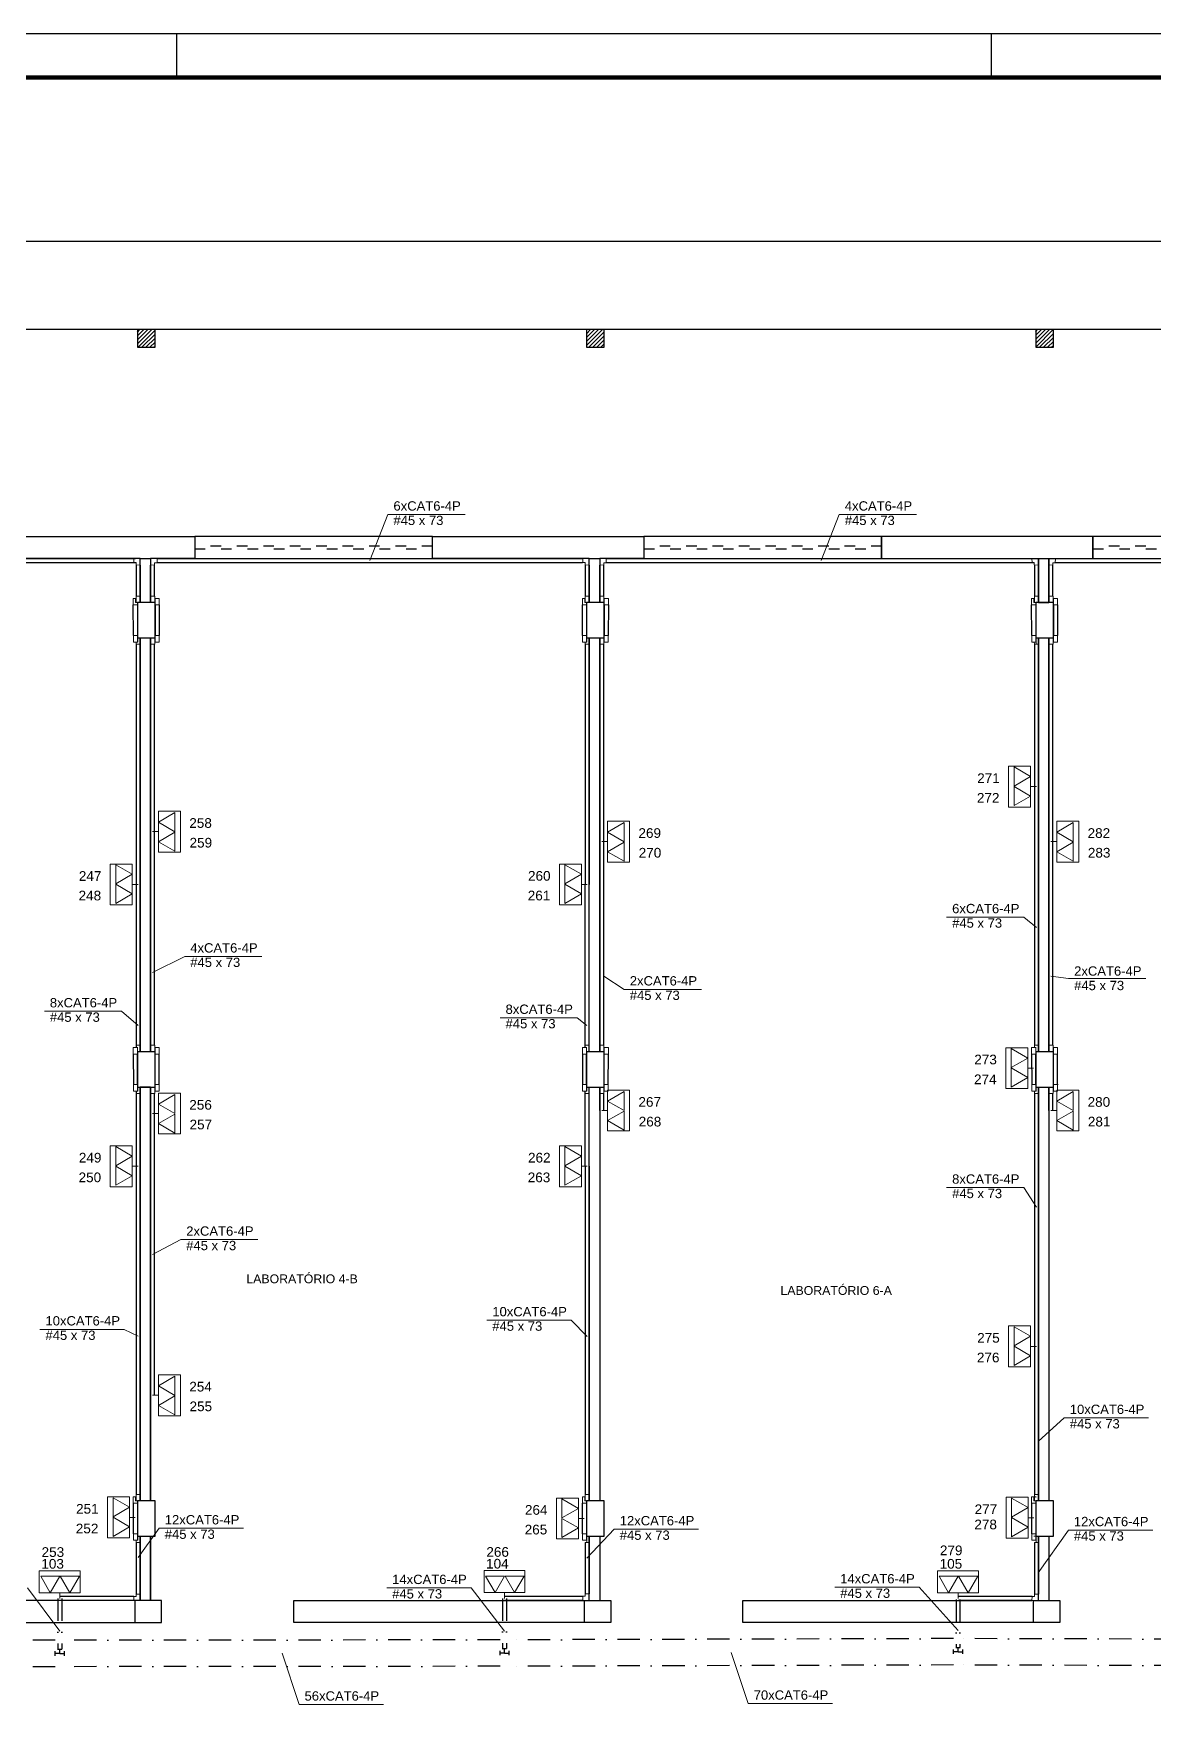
# Model space of a CAD drawing. Header units: millimetres. Extents: x 55 to 8505, y 218 to 3188.
# Drawn here: x 1867 to 3139, y 1291 to 3188 of the extents above; entities that cross this region are included whole.
import ezdxf

# ---------------------------------------------------------------- set-up
doc = ezdxf.new("R2010")
doc.units = ezdxf.units.MM
doc.linetypes.add('ACAD_ISO03W100', pattern=[30, 12, -18])
doc.linetypes.add('DASHDOT', pattern=[25.4, 12.7, -6.35, 0, -6.35])
doc.layers.add('ARQ', color=8, linetype='Continuous')
doc.layers.add('LEGENDA', color=7, linetype='Continuous')
for name, color, linetype, lineweight in [('CE-Condutos', 6, 'Continuous', 30), ('CE-Textos fios', 7, 'Continuous', 20), ('CE-Textos pontos', 5, 'Continuous', 20), ('EL-Condutos', 4, 'Continuous', 30), ('M-Condutos', 6, 'Continuous', 30), ('M-Textos fios', 7, 'Continuous', 20), ('P-SIMBOL', 5, 'Continuous', 20)]:
    doc.layers.add(name, color=color, linetype=linetype, lineweight=lineweight)
doc.styles.add('Arial', font='Arial.ttf')
pattern_1 = [(45, (-3890.0198, -9527.6657), (-2.245064, 2.245064), [])]

# ---------------------------------------------------------------- blocks, each defined once
blk = doc.blocks.new('A1 sem aba')
at = {"layer": 'LEGENDA'}
for p, q in [((-129.5, 58.4), (-129.5, 59.4)), ((-111, 58.4), (-111, 59.4))]:
    blk.add_line(p, q, dxfattribs=at)
blk.add_lwpolyline([(-169, 59.4), (0, 59.4), (0, 0), (-169, 0), (-169, 59.4)], close=True, dxfattribs=at)
at = {"layer": 'LEGENDA', "const_width": 0.1}
blk.add_lwpolyline([(-1, 58.4), (-1, 1), (-166.5, 1), (-166.5, 58.4)], close=True, dxfattribs=at)
blk = doc.blocks.new('A$C5A5A13F7')
at = {"layer": 'EL-Condutos', "linetype": 'Continuous'}
for p, q in [((1537.5, 1162.6), (1537.1, 1162.6)), ((1537.5, 1158.1), (1537.1, 1158.1)), ((2047.5, 1162.6), (2047.1, 1162.6)), ((2047.5, 1158.1), (2047.1, 1158.1)), ((2557.5, 1162.6), (2557.1, 1162.6)), ((2557.5, 1158.1), (2557.1, 1158.1)), ((1537.1, 1113.4), (1537.5, 1113.4)), ((2047.1, 1113.4), (2047.5, 1113.4)), ((2557.1, 1113.4), (2557.5, 1113.4)), ((1517.5, 652.6), (1517.9, 652.6)), ((1517.5, 648.1), (1517.9, 648.1)), ((1537.5, 652.6), (1537.1, 652.6)), ((1537.5, 648.1), (1537.1, 648.1)), ((2047.5, 652.6), (2047.1, 652.6)), ((2047.5, 648.1), (2047.1, 648.1)), ((2537.5, 652.6), (2537.9, 652.6)), ((2537.5, 648.1), (2537.9, 648.1)), ((2557.5, 652.6), (2557.1, 652.6)), ((2557.5, 648.1), (2557.1, 648.1)), ((1517.9, 607.9), (1517.5, 607.9)), ((1537.1, 607.9), (1537.5, 607.9)), ((2047.1, 607.9), (2047.5, 607.9)), ((2537.9, 607.9), (2537.5, 607.9)), ((2557.1, 607.9), (2557.5, 607.9)), ((1517.9, 603.4), (1517.5, 603.4)), ((1537.1, 603.4), (1537.5, 603.4)), ((2047.1, 603.4), (2047.5, 603.4)), ((2537.9, 603.4), (2537.5, 603.4)), ((2557.1, 603.4), (2557.5, 603.4)), ((2537.5, 142.6), (2537.9, 142.6)), ((2537.5, 138.1), (2537.9, 138.1)), ((2537.9, 97.9), (2537.5, 97.9)), ((2537.9, 93.4), (2537.5, 93.4))]:
    blk.add_line(p, q, dxfattribs=at)
at = {"layer": 'EL-Condutos', "color": 6, "linetype": 'Continuous'}
for p, q in [((1512.9, 1120.7), (1512.8, 1155.4)), ((2022.9, 1120.7), (2022.8, 1155.4)), ((2532.9, 1120.7), (2532.8, 1155.4))]:
    blk.add_line(p, q, dxfattribs=at)
for points in [[(1517.5, 1155.4), (1517.5, 1120.7)], [(1537.5, 1155.4), (1537.5, 1120.7)], [(1542.2, 1155.4), (1542.1, 1120.7)], [(2027.5, 1155.4), (2027.5, 1120.7)], [(2047.5, 1155.4), (2047.5, 1120.7)], [(2052.2, 1155.4), (2052.1, 1120.7)], [(2537.5, 1155.4), (2537.5, 1120.7)], [(2557.5, 1155.4), (2557.5, 1120.7)], [(2562.2, 1155.4), (2562.1, 1120.7)], [(1512.8, 645.4), (1512.9, 610.7)], [(1517.5, 610.7), (1517.5, 645.4)], [(1537.5, 610.7), (1537.5, 645.4)], [(1542.1, 610.7), (1542.2, 645.4)], [(2022.8, 645.4), (2022.9, 610.7)], [(2027.5, 610.7), (2027.5, 645.4)], [(2047.5, 610.7), (2047.5, 645.4)], [(2052.1, 610.7), (2052.2, 645.4)], [(2532.8, 645.4), (2532.9, 610.7)], [(2537.5, 610.7), (2537.5, 645.4)], [(2557.5, 610.7), (2557.5, 645.4)], [(2562.1, 610.7), (2562.2, 645.4)], [(1512.9, 100.7), (1512.9, 135.4)], [(1517.5, 135.4), (1517.5, 100.7)], [(2022.9, 100.7), (2022.9, 135.4)], [(2027.5, 135.4), (2027.5, 100.7)], [(2532.9, 100.7), (2532.9, 135.4)], [(2537.5, 135.4), (2537.5, 100.7)]]:
    blk.add_lwpolyline(points, dxfattribs=at)
at = {"layer": 'P-SIMBOL'}
for p, q in [((2535.9, 1110.7), (2535.8, 1113.3)), ((2562.8, 610.7), (2557.5, 610.7))]:
    blk.add_line(p, q, dxfattribs=at)
for points in [[(1517.5, 1155.4), (1512.8, 1155.4), (1512.8, 1162.7), (1515.9, 1162.7)], [(1515.9, 1158), (1515.9, 1162.7), (1515.9, 1165.4), (1520.5, 1165.4), (1520.5, 1158), (1515.5, 1158), (1515.5, 1162.7)], [(1517.5, 1158), (1517.5, 1155.4)], [(1537.1, 1158), (1537.1, 1162.7), (1537.1, 1165.4), (1532.5, 1165.4), (1532.5, 1158), (1537.5, 1158), (1537.5, 1162.7)], [(1537.5, 1155.4), (1542.2, 1155.4), (1542.2, 1162.7), (1537.1, 1162.7)], [(1537.5, 1155.4), (1537.5, 1158)], [(2027.5, 1155.4), (2022.8, 1155.4), (2022.8, 1162.7), (2025.9, 1162.7)], [(2025.9, 1158), (2025.9, 1162.7), (2025.9, 1165.4), (2030.5, 1165.4), (2030.5, 1158), (2025.5, 1158), (2025.5, 1162.7)], [(2027.5, 1158), (2027.5, 1155.4)], [(2047.1, 1158), (2047.1, 1162.7), (2047.1, 1165.4), (2042.5, 1165.4), (2042.5, 1158), (2047.5, 1158), (2047.5, 1162.7)], [(2047.5, 1155.4), (2052.2, 1155.4), (2052.2, 1162.7), (2047.1, 1162.7)], [(2047.5, 1155.4), (2047.5, 1158)], [(2537.5, 1155.4), (2532.8, 1155.4), (2532.8, 1162.7), (2535.9, 1162.7)], [(2535.9, 1158), (2535.9, 1162.7), (2535.9, 1165.4), (2540.5, 1165.4), (2540.5, 1158), (2535.5, 1158), (2535.5, 1162.7)], [(2537.5, 1158), (2537.5, 1155.4)], [(2557.1, 1158), (2557.1, 1162.7), (2557.1, 1165.4), (2552.5, 1165.4), (2552.5, 1158), (2557.5, 1158), (2557.5, 1162.7)], [(2557.5, 1155.4), (2562.2, 1155.4), (2562.2, 1162.7), (2557.1, 1162.7)], [(2557.5, 1155.4), (2557.5, 1158)], [(1517.5, 1113.3), (1517.5, 1118), (1517.5, 1120.7), (1512.9, 1120.7), (1512.9, 1113.3), (1517.9, 1113.3), (1517.9, 1118)], [(1537.5, 1113.3), (1537.5, 1118), (1537.5, 1120.7), (1542.1, 1120.7), (1542.1, 1113.3), (1537.1, 1113.3), (1537.1, 1118)], [(2027.5, 1113.3), (2027.5, 1118), (2027.5, 1120.7), (2022.9, 1120.7), (2022.9, 1113.3), (2027.9, 1113.3), (2027.9, 1118)], [(2047.5, 1113.3), (2047.5, 1118), (2047.5, 1120.7), (2052.1, 1120.7), (2052.1, 1113.3), (2047.1, 1113.3), (2047.1, 1118)], [(2537.5, 1113.3), (2537.5, 1118), (2537.5, 1120.7), (2532.9, 1120.7), (2532.9, 1113.3), (2537.9, 1113.3), (2537.9, 1118)], [(2557.5, 1113.3), (2557.5, 1118), (2557.5, 1120.7), (2562.1, 1120.7), (2562.1, 1113.3), (2557.1, 1113.3), (2557.1, 1118)], [(1515.9, 1110.7), (1520.5, 1110.7), (1520.5, 1118), (1517.5, 1118)], [(1515.9, 1113.3), (1515.9, 1110.7)], [(1537.1, 1110.7), (1532.5, 1110.7), (1532.5, 1118), (1537.5, 1118)], [(1537.1, 1113.3), (1537.1, 1110.7)], [(2025.9, 1110.7), (2030.5, 1110.7), (2030.5, 1118), (2027.5, 1118)], [(2025.9, 1113.3), (2025.9, 1110.7)], [(2047.1, 1110.7), (2042.5, 1110.7), (2042.5, 1118), (2047.5, 1118)], [(2047.1, 1113.3), (2047.1, 1110.7)], [(2535.9, 1110.7), (2540.5, 1110.7), (2540.5, 1118), (2537.5, 1118)], [(2537.9, 1113.3), (2537.9, 1110.7)], [(2557.1, 1110.7), (2552.5, 1110.7), (2552.5, 1118), (2557.5, 1118)], [(2557.1, 1113.3), (2557.1, 1110.7)], [(1517.5, 645.4), (1512.8, 645.4), (1512.8, 652.7), (1517.9, 652.7)], [(1515.9, 652.7), (1515.9, 652.7), (1515.9, 655.4), (1520.5, 655.4), (1520.5, 648)], [(1517.9, 648), (1517.5, 648), (1517.5, 652.7)], [(1517.5, 648), (1517.5, 645.4)], [(1537.1, 648), (1537.1, 652.7), (1537.1, 655.4), (1532.5, 655.4), (1532.5, 648), (1537.5, 648), (1537.5, 652.7)], [(1537.5, 645.4), (1542.2, 645.4), (1542.2, 652.7), (1537.1, 652.7)], [(2027.5, 645.4), (2022.8, 645.4), (2022.8, 652.7), (2027.9, 652.7)], [(2025.9, 652.7), (2025.9, 652.7), (2025.9, 655.4), (2030.5, 655.4), (2030.5, 648)], [(2027.9, 648), (2027.5, 648), (2027.5, 652.7)], [(2027.5, 648), (2027.5, 645.4)], [(2047.1, 648), (2047.1, 652.7), (2047.1, 655.4), (2042.5, 655.4), (2042.5, 648), (2047.5, 648), (2047.5, 652.7)], [(2047.5, 645.4), (2052.2, 645.4), (2052.2, 652.7), (2047.1, 652.7)], [(2537.5, 645.4), (2532.8, 645.4), (2532.8, 652.7), (2537.9, 652.7)], [(2535.9, 652.7), (2535.9, 652.7), (2535.9, 655.4), (2540.5, 655.4), (2540.5, 648)], [(2537.9, 648), (2537.5, 648), (2537.5, 652.7)], [(2537.5, 648), (2537.5, 645.4)], [(2557.1, 648), (2557.1, 652.7), (2557.1, 655.4), (2552.5, 655.4), (2552.5, 648), (2557.5, 648), (2557.5, 652.7)], [(2557.5, 645.4), (2562.2, 645.4), (2562.2, 652.7), (2557.1, 652.7)], [(1517.5, 603.3), (1517.5, 608), (1517.5, 610.7), (1512.9, 610.7), (1512.9, 603.3), (1517.9, 603.3), (1517.9, 608)], [(1515.9, 600.7), (1520.5, 600.7), (1520.5, 608), (1517.5, 608)], [(1537.1, 600.7), (1532.5, 600.7), (1532.5, 608), (1537.5, 608)], [(1537.5, 603.3), (1537.5, 608), (1537.5, 610.7), (1542.1, 610.7), (1542.1, 603.3), (1537.1, 603.3), (1537.1, 608)], [(2027.5, 603.3), (2027.5, 608), (2027.5, 610.7), (2022.9, 610.7), (2022.9, 603.3), (2027.9, 603.3), (2027.9, 608)], [(2025.9, 600.7), (2030.5, 600.7), (2030.5, 608), (2027.5, 608)], [(2047.1, 600.7), (2042.5, 600.7), (2042.5, 608), (2047.5, 608)], [(2047.5, 603.3), (2047.5, 608), (2047.5, 610.7), (2052.1, 610.7), (2052.1, 603.3), (2047.1, 603.3), (2047.1, 608)], [(2537.5, 603.3), (2537.5, 608), (2537.5, 610.7), (2532.9, 610.7), (2532.9, 603.3), (2537.9, 603.3), (2537.9, 608)], [(2535.9, 600.7), (2540.5, 600.7), (2540.5, 608), (2537.5, 608)], [(2557.1, 600.7), (2552.5, 600.7), (2552.5, 608), (2557.5, 608)], [(2557.5, 603.3), (2557.5, 608), (2557.5, 610.7), (2562.1, 610.7), (2562.1, 603.3), (2557.1, 603.3), (2557.1, 608)], [(1515.9, 603.3), (1515.9, 600.7)], [(1537.1, 603.3), (1537.1, 600.7)], [(2025.9, 603.3), (2025.9, 600.7)], [(2047.1, 603.3), (2047.1, 600.7)], [(2535.9, 603.3), (2535.9, 600.7)], [(2557.1, 603.3), (2557.1, 600.7)], [(1517.5, 135.4), (1512.8, 135.4), (1512.8, 142.7), (1515.9, 142.7)], [(1515.9, 138), (1515.9, 142.7), (1515.9, 145.4), (1520.5, 145.4), (1520.5, 138), (1515.5, 138), (1515.5, 142.7)], [(1517.5, 138), (1517.5, 135.4)], [(2027.5, 135.4), (2022.8, 135.4), (2022.8, 142.7), (2025.9, 142.7)], [(2025.9, 138), (2025.9, 142.7), (2025.9, 145.4), (2030.5, 145.4), (2030.5, 138), (2025.5, 138), (2025.5, 142.7)], [(2027.5, 138), (2027.5, 135.4)], [(2537.5, 135.4), (2532.8, 135.4), (2532.8, 142.7), (2537.9, 142.7)], [(2535.9, 138), (2535.9, 142.7), (2535.9, 145.4), (2540.5, 145.4), (2540.5, 138), (2535.5, 138), (2535.5, 142.7)], [(2537.5, 138), (2537.5, 135.4)], [(1517.5, 93.3), (1517.5, 98), (1517.5, 100.7), (1512.9, 100.7), (1512.9, 93.3), (1517.9, 93.3), (1517.9, 98)], [(1515.9, 90.7), (1520.5, 90.7), (1520.5, 98), (1517.5, 98)], [(2027.5, 93.3), (2027.5, 98), (2027.5, 100.7), (2022.9, 100.7), (2022.9, 93.3), (2027.9, 93.3), (2027.9, 98)], [(2025.9, 90.7), (2030.5, 90.7), (2030.5, 98), (2027.5, 98)], [(2537.5, 93.3), (2537.5, 98), (2537.5, 100.7), (2532.9, 100.7), (2532.9, 93.3), (2537.9, 93.3), (2537.9, 98)], [(2535.9, 90.7), (2540.5, 90.7), (2540.5, 98), (2535.5, 98)], [(1515.9, 93.3), (1515.9, 90.7)], [(2027.9, 93.3), (2027.9, 90.7)], [(2537.9, 93.3), (2537.9, 90.7)]]:
    blk.add_lwpolyline(points, dxfattribs=at)

msp = doc.modelspace()

# ---------------------------------------------------------------- hatches: boundary and pattern name
at = {"layer": 'ARQ'}
h = msp.add_hatch(dxfattribs=at)
h.set_pattern_fill('ANSI31', color=8, style=0)
h.set_pattern_definition(pattern_1)
h.paths.add_polyline_path([(1985.056, 2831.828), (2005.056, 2831.828), (2005.056, 2851.828), (1985.056, 2851.828)])
h = msp.add_hatch(dxfattribs=at)
h.set_pattern_fill('ANSI31', color=8, style=0)
h.set_pattern_definition(pattern_1)
h.paths.add_polyline_path([(2495.056, 2831.828), (2515.056, 2831.828), (2515.056, 2851.828), (2495.056, 2851.828)])
h = msp.add_hatch(dxfattribs=at)
h.set_pattern_fill('ANSI31', color=8, style=0)
h.set_pattern_definition(pattern_1)
h.paths.add_polyline_path([(3005.056, 2831.828), (3025.056, 2831.828), (3025.056, 2851.828), (3005.056, 2851.828)])

# ---------------------------------------------------------------- linework, layer by layer
at = {"layer": 'ARQ', "color": 8}
for p, q in [((6890.555, 2851.828), (832.555, 2851.828)), ((3008.055, 1408.828), (3008.055, 1481.828)), ((3020.055, 1481.828), (3020.055, 1408.828))]:
    msp.add_line(p, q, dxfattribs=at)
at = {"layer": 'ARQ', "color": 8, "linetype": 'Continuous'}
for p, q in [((1988.055, 1481.828), (1988.055, 1408.828)), ((2000.055, 1408.828), (2000.055, 1481.828)), ((2498.055, 1408.828), (2498.055, 1481.828)), ((2510.055, 1481.828), (2510.055, 1408.828)), ((3008.055, 1408.828), (3008.055, 1481.828)), ((2012.555, 1408.828), (1652.555, 1408.828)), ((2012.555, 1383.828), (2012.555, 1408.828)), ((2162.555, 1383.828), (2162.555, 1408.828)), ((2162.555, 1408.828), (2522.555, 1408.828)), ((2522.555, 1408.828), (2522.555, 1383.828)), ((2672.555, 1383.828), (2672.555, 1408.828)), ((2672.555, 1408.828), (3000.786, 1408.828)), ((3002.555, 1408.828), (3032.555, 1408.828)), ((3032.555, 1408.828), (3032.555, 1383.828)), ((1652.555, 1383.828), (2012.555, 1383.828)), ((2522.555, 1383.828), (2162.555, 1383.828)), ((3032.555, 1383.828), (2672.555, 1383.828))]:
    msp.add_line(p, q, dxfattribs=at)
at = {"layer": 'ARQ', "color": 8}
msp.add_lwpolyline([(6890.555, 2606.828), (6890.555, 2851.828), (6890.555, 2951.828), (5550.055, 2951.828), (5550.055, 3131.828), (4165.055, 3131.828), (4165.055, 2951.828), (1642.555, 2951.828, 0), (1642.555, 2951.828), (1642.555, 3076.828, 0), (1642.555, 3076.828), (387.555, 3076.828), (387.555, 2616.828)], format="xyb", dxfattribs=at)
for points in [[(4725.055, 2851.828), (1592.555, 2851.828)], [(1988.055, 1521.828), (1988.055, 1991.828), (2000.055, 1991.828), (2000.055, 1521.828)], [(2498.055, 1521.828), (2498.055, 1991.828), (2510.055, 1991.828), (2510.055, 1521.828)], [(3008.055, 1521.828), (3008.056, 1991.828), (3020.056, 1991.828), (3020.055, 1521.828)], [(1988.055, 1408.828), (1988.055, 1481.828)], [(2000.055, 1481.828), (2000.055, 1408.828)], [(2498.055, 1408.828), (2498.055, 1481.828)], [(2510.055, 1481.828), (2510.055, 1408.828)], [(1982.555, 1383.828), (1982.555, 1408.828)], [(2492.555, 1383.828), (2492.555, 1408.828)], [(3002.555, 1383.828), (3002.555, 1408.828)]]:
    msp.add_lwpolyline(points, dxfattribs=at)
at = {"layer": 'ARQ', "color": 8, "linetype": 'Continuous'}
for points in [[(1985.056, 2831.828), (2005.056, 2831.828), (2005.056, 2851.828), (1985.056, 2851.828), (1985.056, 2831.828)], [(2495.056, 2831.828), (2515.056, 2831.828), (2515.056, 2851.828), (2495.056, 2851.828), (2495.056, 2831.828)], [(3005.056, 2831.828), (3025.056, 2831.828), (3025.056, 2851.828), (3005.056, 2851.828), (3005.056, 2831.828)], [(2498.055, 2541.828), (2498.055, 2591.828), (2320.055, 2591.828), (2320.055, 2616.828), (2560.055, 2616.828), (2560.055, 2591.828), (2510.055, 2591.828), (2510.055, 2541.828)], [(1985.056, 2501.828), (2005.056, 2501.828), (2005.056, 2541.828), (1985.056, 2541.828), (1985.056, 2501.828)], [(2495.056, 2501.828), (2515.056, 2501.828), (2515.056, 2541.828), (2495.056, 2541.828), (2495.056, 2501.828)], [(3005.056, 2501.828), (3025.056, 2501.828), (3025.056, 2541.828), (3005.056, 2541.828), (3005.056, 2501.828)], [(2498.055, 2501.828), (2510.055, 2501.828), (2510.055, 2031.828), (2498.055, 2031.828), (2498.055, 2501.828)], [(1985.056, 1991.828), (2005.056, 1991.828), (2005.056, 2031.828), (1985.056, 2031.828), (1985.056, 1991.828)], [(2495.056, 1991.828), (2515.056, 1991.828), (2515.056, 2031.828), (2495.056, 2031.828), (2495.056, 1991.828)], [(3005.056, 1991.828), (3025.056, 1991.828), (3025.056, 2031.828), (3005.056, 2031.828), (3005.056, 1991.828)], [(2000.055, 1521.828), (2000.055, 1991.828), (1988.055, 1991.828), (1988.055, 1521.828)], [(2498.055, 1521.828), (2498.055, 1991.828)], [(2510.055, 1991.828), (2510.055, 1521.828)], [(3008.055, 1521.828), (3008.056, 1991.828), (3020.056, 1991.828), (3020.055, 1521.828)], [(1985.056, 1481.828), (2005.056, 1481.828), (2005.056, 1521.828), (1985.056, 1521.828), (1985.056, 1481.828)], [(2495.056, 1481.828), (2515.056, 1481.828), (2515.056, 1521.828), (2495.056, 1521.828), (2495.056, 1481.828)], [(3005.056, 1481.828), (3025.056, 1481.828), (3025.056, 1521.828), (3005.056, 1521.828), (3005.056, 1481.828)], [(3020.055, 1481.828), (3020.055, 1408.828)]]:
    msp.add_lwpolyline(points, dxfattribs=at)
for points in [[(1988.055, 2591.828), (1987.555, 2591.828), (1810.055, 2591.828), (1810.055, 2616.828), (2050.055, 2616.828), (2050.055, 2591.828), (2000.055, 2591.828), (2000.055, 2541.828), (1988.055, 2541.828)], [(2830.055, 2616.828), (2830.055, 2591.828), (3007.555, 2591.828), (3008.055, 2591.828), (3008.055, 2541.828), (3020.055, 2541.828), (3020.055, 2591.828), (3070.055, 2591.828), (3070.055, 2616.828)], [(2000.055, 2031.828), (1988.055, 2031.828), (1988.055, 2501.828), (2000.055, 2501.828)], [(3020.056, 2031.828), (3008.056, 2031.828), (3008.055, 2501.828), (3020.055, 2501.828)]]:
    msp.add_lwpolyline(points, close=True, dxfattribs=at)
at = {"layer": 'ARQ', "color": 8}
for points in [[(2050.055, 2591.828), (2320.055, 2591.828), (2320.055, 2616.828), (2050.055, 2616.828)], [(2560.055, 2591.828), (2830.055, 2591.828), (2830.055, 2616.828), (2560.055, 2616.828)], [(3070.055, 2591.828), (3340.055, 2591.828), (3340.055, 2616.828), (3070.055, 2616.828)], [(2000.055, 2541.828), (1988.055, 2541.828), (1988.055, 2591.828), (2000.055, 2591.828)], [(2498.055, 2591.828), (2510.055, 2591.828), (2510.055, 2541.828), (2498.055, 2541.828)], [(3020.055, 2541.828), (3008.055, 2541.828), (3008.055, 2591.828), (3020.055, 2591.828)], [(2498.055, 2501.828), (2510.055, 2501.828), (2510.055, 2031.828), (2498.055, 2031.828)], [(3020.056, 2031.828), (3008.056, 2031.828), (3008.055, 2501.828), (3020.055, 2501.828)]]:
    msp.add_lwpolyline(points, close=True, dxfattribs=at)
at = {"layer": 'ARQ', "color": 8, "linetype": 'ACAD_ISO03W100'}
for points in [[(2050.055, 2602.828), (2320.055, 2602.828), (2320.055, 2605.828), (2050.055, 2605.828)], [(2560.055, 2602.828), (2830.055, 2602.828), (2830.055, 2605.828), (2560.055, 2605.828)], [(3070.055, 2602.828), (3340.055, 2602.828), (3340.055, 2605.828), (3070.055, 2605.828)]]:
    msp.add_lwpolyline(points, close=True, dxfattribs=at)
at = {"layer": 'CE-Condutos', "linetype": 'Continuous'}
for p, q in [((3020.055, 2541.828), (3020.055, 2584.558)), ((3024.555, 2549.218), (3024.555, 2584.593)), ((3027.29, 2587.328), (3510.32, 2587.328)), ((3027.325, 2591.828), (3510.285, 2591.828)), ((3020.055, 2270.468), (3020.055, 2501.828)), ((3024.555, 2270.468), (3024.555, 2494.493)), ((3020.055, 2031.828), (3020.055, 2270.468)), ((3024.555, 2039.218), (3024.555, 2270.468)), ((3020.055, 1965.158), (3020.055, 1991.828)), ((3024.555, 1965.158), (3024.555, 1984.493))]:
    msp.add_line(p, q, dxfattribs=at)
at = {"layer": 'CE-Textos fios'}
for p, q in [((3022.305, 2117.813), (3042.39, 2114.918)), ((3042.39, 2114.918), (3130.05, 2114.918)), ((3042.39, 2114.918), (3130.05, 2114.918))]:
    msp.add_line(p, q, dxfattribs=at)
at = {"layer": 'CE-Textos pontos'}
for p, q in [((1988.175, 2591.878), (1980.785, 2591.913)), ((1980.82, 2587.278), (1980.785, 2591.913)), ((1983.435, 2587.278), (1980.82, 2587.278)), ((1983.435, 2587.278), (1983.435, 2584.593)), ((1983.435, 2584.593), (1988.14, 2584.558)), ((1988.175, 2591.878), (1988.14, 2584.558)), ((2000.005, 2591.948), (1999.97, 2584.558)), ((2004.605, 2584.593), (1999.97, 2584.558)), ((2000.005, 2591.948), (2007.325, 2591.913)), ((2004.605, 2587.208), (2004.605, 2584.593)), ((2004.605, 2587.208), (2007.29, 2587.208)), ((2007.29, 2587.208), (2007.325, 2591.913)), ((2498.175, 2591.878), (2490.785, 2591.913)), ((2490.82, 2587.278), (2490.785, 2591.913)), ((2493.435, 2587.278), (2490.82, 2587.278)), ((2493.435, 2587.278), (2493.435, 2584.593)), ((2493.435, 2584.593), (2498.14, 2584.558)), ((2498.175, 2591.878), (2498.14, 2584.558)), ((2510.005, 2591.948), (2509.97, 2584.558)), ((2514.605, 2584.593), (2509.97, 2584.558)), ((2510.005, 2591.948), (2517.325, 2591.913)), ((2514.605, 2587.208), (2514.605, 2584.593)), ((2514.605, 2587.208), (2517.29, 2587.208)), ((2517.29, 2587.208), (2517.325, 2591.913)), ((3008.175, 2591.878), (3000.785, 2591.913)), ((3000.82, 2587.278), (3000.785, 2591.913)), ((3003.435, 2587.278), (3000.82, 2587.278)), ((3003.435, 2587.278), (3003.435, 2584.593)), ((3003.435, 2584.593), (3008.14, 2584.558)), ((3008.175, 2591.878), (3008.14, 2584.558)), ((3020.005, 2591.948), (3019.97, 2584.558)), ((3024.605, 2584.593), (3019.97, 2584.558)), ((3020.005, 2591.948), (3027.325, 2591.913)), ((3024.605, 2587.208), (3024.605, 2584.593)), ((3024.605, 2587.208), (3027.29, 2587.208)), ((3027.29, 2587.208), (3027.325, 2591.913)), ((1980.82, 1413.447), (1980.785, 1408.745)), ((1988.105, 1408.709), (1980.785, 1408.745)), ((1983.505, 1413.447), (1980.82, 1413.447)), ((1983.505, 1416.063), (1988.14, 1416.099)), ((1983.505, 1413.447), (1983.505, 1416.063)), ((1988.105, 1408.709), (1988.14, 1416.099)), ((2490.82, 1413.566), (2490.785, 1408.863)), ((2498.105, 1408.828), (2490.785, 1408.863)), ((2493.505, 1413.566), (2490.82, 1413.566)), ((2493.505, 1416.182), (2498.14, 1416.217)), ((2493.505, 1413.566), (2493.505, 1416.182)), ((2498.105, 1408.828), (2498.14, 1416.217)), ((3000.82, 1413.447), (3000.785, 1408.745)), ((3008.105, 1408.709), (3000.785, 1408.745)), ((3003.505, 1413.447), (3000.82, 1413.447)), ((3003.505, 1416.063), (3008.14, 1416.099)), ((3003.505, 1413.447), (3003.505, 1416.063)), ((3008.105, 1408.709), (3008.14, 1416.099))]:
    msp.add_line(p, q, dxfattribs=at)
at = {"layer": 'M-Condutos', "linetype": 'Continuous'}
for p, q in [((1497.291, 2587.347), (1982.82, 2587.328)), ((1497.325, 2591.828), (1982.785, 2591.828)), ((1983.555, 2584.593), (1983.555, 2549.218)), ((1988.055, 2584.558), (1988.055, 2541.828)), ((2000.055, 2541.828), (2000.055, 2584.558)), ((2004.555, 2549.218), (2004.555, 2584.593)), ((2007.29, 2587.328), (2490.32, 2587.328)), ((2007.325, 2591.828), (2490.285, 2591.828)), ((2493.555, 2584.593), (2493.555, 2549.218)), ((2498.055, 2584.558), (2498.055, 2541.828)), ((2510.055, 2541.828), (2510.055, 2584.558)), ((2514.555, 2549.218), (2514.555, 2584.593)), ((2517.292, 2587.382), (3002.82, 2587.328)), ((2517.325, 2591.828), (3002.785, 2591.828)), ((3003.555, 2584.593), (3003.555, 2549.218)), ((3008.055, 2584.558), (3008.055, 2541.828)), ((1983.555, 2494.493), (1983.555, 2221.863)), ((1988.055, 2501.828), (1988.055, 2221.863)), ((2000.055, 2281.828), (2000.055, 2501.828)), ((2004.555, 2281.828), (2004.555, 2494.493)), ((2493.555, 2494.493), (2493.555, 2221.858)), ((2498.055, 2501.828), (2498.055, 2221.858)), ((2510.055, 2270.468), (2510.055, 2501.828)), ((2514.555, 2270.468), (2514.555, 2494.493)), ((3003.555, 2494.493), (3003.555, 2332.928)), ((3008.055, 2501.828), (3008.055, 2332.928)), ((3003.555, 2332.928), (3003.555, 2039.218)), ((3008.055, 2332.928), (3008.055, 2031.828)), ((2000.055, 2031.828), (2000.055, 2281.828)), ((2004.555, 2039.218), (2004.555, 2281.828)), ((2510.055, 2031.828), (2510.055, 2270.468)), ((2514.555, 2039.218), (2514.555, 2270.468)), ((1983.555, 2221.863), (1983.555, 2036.548)), ((1988.055, 2221.863), (1988.055, 2031.828)), ((2493.555, 2036.548), (2493.555, 2221.858)), ((2498.055, 2031.828), (2498.055, 2221.858)), ((1983.555, 1987.108), (1983.555, 1901.858)), ((1988.055, 1991.828), (1988.055, 1901.858)), ((2000.055, 1961.828), (2000.055, 1991.828)), ((2004.555, 1961.828), (2004.555, 1984.493)), ((2493.555, 1901.858), (2493.555, 1987.108)), ((2498.055, 1901.858), (2498.055, 1991.828)), ((2510.055, 1965.158), (2510.055, 1991.828)), ((2514.555, 1965.158), (2514.555, 1984.493)), ((3003.555, 1984.493), (3003.555, 1697.288)), ((3008.055, 1991.828), (3008.055, 1697.288)), ((2000.055, 1641.828), (2000.055, 1961.828)), ((2004.555, 1641.828), (2004.555, 1961.828)), ((1983.555, 1901.858), (1983.555, 1529.218)), ((1988.055, 1901.858), (1988.055, 1521.828)), ((2493.555, 1901.858), (2493.555, 1529.218)), ((2498.055, 1901.858), (2498.055, 1521.828)), ((3003.555, 1697.288), (3003.555, 1529.218)), ((3008.055, 1697.288), (3008.055, 1521.828)), ((1988.055, 1481.828), (1988.055, 1416.098)), ((2498.055, 1481.828), (2498.055, 1416.217)), ((3008.055, 1481.148), (3008.055, 1416.098)), ((1983.555, 1474.493), (1983.555, 1416.064)), ((2493.555, 1474.493), (2493.555, 1416.182)), ((3003.555, 1474.493), (3003.555, 1416.064)), ((1980.819, 1413.328), (1896.795, 1413.328)), ((1980.786, 1408.828), (1896.795, 1408.828)), ((2490.819, 1413.424), (2401.795, 1413.447)), ((2490.786, 1408.943), (2401.795, 1408.947)), ((3000.819, 1413.328), (2916.795, 1413.328)), ((3000.786, 1408.828), (2916.795, 1408.828)), ((1891.795, 1346.126), (1891.795, 1351.126)), ((1896.795, 1348.627), (1891.795, 1348.626)), ((1894.295, 1353.627), (1899.295, 1353.627)), ((1896.795, 1348.627), (1896.795, 1353.627)), ((1896.795, 1348.627), (1901.795, 1348.632)), ((1901.795, 1351.132), (1901.795, 1346.132)), ((2396.795, 1346.608), (2396.795, 1351.608)), ((2401.795, 1349.113), (2396.795, 1349.108)), ((2399.295, 1354.113), (2404.295, 1354.113)), ((2401.795, 1349.113), (2401.795, 1354.113)), ((2401.795, 1349.113), (2406.795, 1349.127)), ((2406.79, 1351.627), (2406.8, 1346.627)), ((2911.8, 1348.059), (2911.79, 1353.059)), ((2916.795, 1350.573), (2911.795, 1350.559)), ((2914.295, 1355.573), (2919.295, 1355.573)), ((2916.795, 1350.573), (2916.795, 1355.573)), ((2916.795, 1350.573), (2921.795, 1350.558)), ((2921.8, 1353.058), (2921.79, 1348.058))]:
    msp.add_line(p, q, dxfattribs=at)
at = {"layer": 'M-Condutos', "linetype": 'DASHDOT', "ltscale": 2}
for p, q in [((1894.545, 1410.955), (1894.545, 1353.627)), ((1899.045, 1410.955), (1899.045, 1353.627)), ((2399.545, 1411.236), (2399.545, 1354.113)), ((2404.045, 1411.236), (2404.045, 1354.113)), ((2914.545, 1410.081), (2914.545, 1355.573)), ((2919.045, 1410.081), (2919.045, 1355.573)), ((1891.795, 1363.626), (1389.295, 1363.584)), ((2396.78, 1364.108), (1901.78, 1363.632)), ((2911.75, 1365.559), (2406.75, 1364.127)), ((3419.34, 1364.128), (2921.84, 1365.558)), ((1891.795, 1333.626), (1389.295, 1333.584)), ((2396.81, 1334.108), (1901.81, 1333.632)), ((2911.835, 1335.559), (2406.835, 1334.128)), ((3419.25, 1334.128), (2921.75, 1335.559))]:
    msp.add_line(p, q, dxfattribs=at)
at = {"layer": 'M-Textos fios'}
for p, q in [((2248.805, 2589.578), (2269.48, 2642.008)), ((2269.48, 2642.008), (2357.14, 2642.008)), ((2269.48, 2642.008), (2357.14, 2642.008)), ((2761.305, 2589.578), (2781.98, 2642.008)), ((2781.98, 2642.008), (2869.64, 2642.008)), ((2781.98, 2642.008), (2869.64, 2642.008)), ((2991.505, 2184.768), (2903.85, 2184.768)), ((2991.505, 2184.768), (2903.85, 2184.768)), ((3005.805, 2173.108), (2991.505, 2184.768)), ((2002.305, 2121.828), (2038.8, 2140.133)), ((2038.8, 2140.133), (2126.455, 2140.133)), ((2038.8, 2140.133), (2126.455, 2140.133)), ((2514.805, 2117.813), (2537.875, 2102.743)), ((2537.875, 2102.743), (2625.535, 2102.743)), ((2537.875, 2102.743), (2625.535, 2102.743)), ((1967.025, 2077.873), (1879.37, 2077.873)), ((1967.025, 2077.873), (1879.37, 2077.873)), ((1985.805, 2061.863), (1967.025, 2077.873)), ((2484.44, 2070.478), (2396.785, 2070.478)), ((2484.44, 2070.478), (2396.785, 2070.478)), ((2495.305, 2061.858), (2484.44, 2070.478)), ((2991.505, 1877.693), (2903.85, 1877.693)), ((2991.505, 1877.693), (2903.85, 1877.693)), ((3005.805, 1855.288), (2991.505, 1877.693)), ((2002.305, 1801.828), (2034.225, 1818.606)), ((2034.225, 1818.606), (2121.88, 1818.606)), ((2034.225, 1818.606), (2121.88, 1818.606)), ((2477.52, 1727.079), (2381.765, 1727.079)), ((2477.52, 1727.079), (2381.765, 1727.079)), ((2495.805, 1708.377), (2477.52, 1727.079)), ((1970.14, 1716.691), (1874.385, 1716.691)), ((1970.14, 1716.691), (1874.385, 1716.691)), ((1985.805, 1708.888), (1970.14, 1716.691)), ((3007.805, 1589.218), (3037.47, 1616.198)), ((3037.47, 1616.198), (3133.225, 1616.198)), ((3037.47, 1616.198), (3133.225, 1616.198)), ((1985.805, 1457.499), (2009.86, 1490.809)), ((2009.86, 1490.809), (2105.615, 1490.809)), ((2009.86, 1490.809), (2105.615, 1490.809)), ((2495.305, 1456.988), (2526.475, 1489.715)), ((2526.475, 1489.715), (2622.23, 1489.715)), ((2526.475, 1489.715), (2622.23, 1489.715)), ((3007.805, 1440.114), (3042.08, 1488.808)), ((3042.08, 1488.808), (3137.835, 1488.808)), ((3042.08, 1488.808), (3137.835, 1488.808)), ((2872.5, 1423.826), (2776.745, 1423.826)), ((2872.5, 1423.826), (2776.745, 1423.826)), ((2916.795, 1374.825), (2872.5, 1423.826)), ((1896.795, 1373.852), (1860.33, 1423.039)), ((2363.815, 1423.104), (2268.06, 1423.104)), ((2363.815, 1423.104), (2268.06, 1423.104)), ((2401.795, 1374.096), (2363.815, 1423.104)), ((2149.295, 1348.87), (2168.575, 1290.756)), ((2659.295, 1349.843), (2678.575, 1291.729)), ((2168.575, 1290.756), (2264.335, 1290.756)), ((2168.575, 1290.756), (2264.335, 1290.756)), ((2678.575, 1291.729), (2774.335, 1291.729)), ((2678.575, 1291.729), (2774.335, 1291.729))]:
    msp.add_line(p, q, dxfattribs=at)
at = {"layer": 'P-SIMBOL', "color": 1}
for p, q in [((2974.255, 2322.228), (2974.255, 2356.128)), ((2986.755, 2356.128), (2974.255, 2356.128)), ((2980.505, 2355.278), (2999.255, 2344.428)), ((2980.505, 2333.578), (2980.505, 2355.278)), ((2986.755, 2356.128), (2999.255, 2356.128)), ((2999.255, 2322.228), (2999.255, 2356.128)), ((2999.255, 2344.428), (2980.505, 2333.578)), ((2974.255, 2322.228), (2974.255, 2309.728)), ((2980.505, 2333.078), (2999.255, 2322.228)), ((2980.505, 2311.378), (2980.505, 2333.078)), ((2999.255, 2322.228), (2980.505, 2311.378)), ((2999.255, 2332.928), (3005.805, 2332.928)), ((2999.255, 2322.228), (2999.255, 2309.728)), ((2008.855, 2292.528), (2008.855, 2305.028)), ((2021.355, 2305.028), (2008.855, 2305.028)), ((2008.855, 2292.528), (2027.605, 2303.378)), ((2021.355, 2305.028), (2033.855, 2305.028)), ((2027.605, 2303.378), (2027.605, 2281.678)), ((2033.855, 2292.528), (2033.855, 2305.028)), ((2986.755, 2309.728), (2974.255, 2309.728)), ((2986.755, 2309.728), (2999.255, 2309.728)), ((2008.855, 2281.828), (2002.305, 2281.828)), ((2008.855, 2292.528), (2008.855, 2258.628)), ((2027.605, 2281.678), (2008.855, 2292.528)), ((2008.855, 2270.328), (2027.605, 2281.178)), ((2027.605, 2281.178), (2027.605, 2259.478)), ((2033.855, 2292.528), (2033.855, 2258.628)), ((2518.855, 2281.168), (2518.855, 2293.668)), ((2531.355, 2293.668), (2518.855, 2293.668)), ((2518.855, 2281.168), (2537.605, 2292.018)), ((2518.855, 2281.168), (2518.855, 2247.268)), ((2537.605, 2270.318), (2518.855, 2281.168)), ((2531.355, 2293.668), (2543.855, 2293.668)), ((2537.605, 2292.018), (2537.605, 2270.318)), ((2543.855, 2281.168), (2543.855, 2293.668)), ((2543.855, 2281.168), (2543.855, 2247.268)), ((3028.855, 2281.168), (3028.855, 2293.668)), ((3041.355, 2293.668), (3028.855, 2293.668)), ((3028.855, 2281.168), (3047.605, 2292.018)), ((3028.855, 2281.168), (3028.855, 2247.268)), ((3047.605, 2270.318), (3028.855, 2281.168)), ((3041.355, 2293.668), (3053.855, 2293.668)), ((3047.605, 2292.018), (3047.605, 2270.318)), ((3053.855, 2281.168), (3053.855, 2293.668)), ((3053.855, 2281.168), (3053.855, 2247.268)), ((2027.605, 2259.478), (2008.855, 2270.328)), ((2021.355, 2258.628), (2008.855, 2258.628)), ((2021.355, 2258.628), (2033.855, 2258.628)), ((2518.855, 2270.468), (2512.305, 2270.468)), ((2518.855, 2258.968), (2537.605, 2269.818)), ((2537.605, 2248.118), (2518.855, 2258.968)), ((2537.605, 2269.818), (2537.605, 2248.118)), ((3028.855, 2270.468), (3022.305, 2270.468)), ((3028.855, 2258.968), (3047.605, 2269.818)), ((3047.605, 2248.118), (3028.855, 2258.968)), ((3047.605, 2269.818), (3047.605, 2248.118)), ((1954.255, 2211.163), (1954.255, 2245.063)), ((1966.755, 2245.063), (1954.255, 2245.063)), ((1960.505, 2244.213), (1979.255, 2233.363)), ((1960.505, 2222.513), (1960.505, 2244.213)), ((1966.755, 2245.063), (1979.255, 2245.063)), ((1979.255, 2211.163), (1979.255, 2245.063)), ((2464.255, 2211.158), (2464.255, 2245.058)), ((2476.755, 2245.058), (2464.255, 2245.058)), ((2470.505, 2244.208), (2489.255, 2233.358)), ((2470.505, 2222.508), (2470.505, 2244.208)), ((2476.755, 2245.058), (2489.255, 2245.058)), ((2489.255, 2211.158), (2489.255, 2245.058)), ((2531.355, 2247.268), (2518.855, 2247.268)), ((2531.355, 2247.268), (2543.855, 2247.268)), ((3041.355, 2247.268), (3028.855, 2247.268)), ((3041.355, 2247.268), (3053.855, 2247.268)), ((1979.255, 2233.363), (1960.505, 2222.513)), ((1960.505, 2222.013), (1979.255, 2211.163)), ((1960.505, 2200.313), (1960.505, 2222.013)), ((1979.255, 2221.863), (1985.805, 2221.863)), ((2489.255, 2233.358), (2470.505, 2222.508)), ((2470.505, 2222.008), (2489.255, 2211.158)), ((2470.505, 2200.308), (2470.505, 2222.008)), ((2489.255, 2221.858), (2495.805, 2221.858)), ((1954.255, 2211.163), (1954.255, 2198.663)), ((1979.255, 2211.163), (1960.505, 2200.313)), ((1979.255, 2211.163), (1979.255, 2198.663)), ((2464.255, 2211.158), (2464.255, 2198.658)), ((2489.255, 2211.158), (2470.505, 2200.308)), ((2489.255, 2211.158), (2489.255, 2198.658)), ((1966.755, 2198.663), (1954.255, 2198.663)), ((1966.755, 2198.663), (1979.255, 2198.663)), ((2476.755, 2198.658), (2464.255, 2198.658)), ((2476.755, 2198.658), (2489.255, 2198.658)), ((2970.98, 2002.588), (2970.98, 2036.488)), ((2983.48, 2036.488), (2970.98, 2036.488)), ((2977.23, 2035.638), (2995.98, 2024.788)), ((2977.23, 2013.938), (2977.23, 2035.638)), ((2983.48, 2036.488), (2995.98, 2036.488)), ((2995.98, 2002.588), (2995.98, 2036.488)), ((2995.98, 2024.788), (2977.23, 2013.938)), ((2977.23, 2013.438), (2995.98, 2002.588)), ((2977.23, 1991.738), (2977.23, 2013.438)), ((2995.98, 2013.288), (3002.53, 2013.288)), ((2970.98, 2002.588), (2970.98, 1990.088)), ((2995.98, 2002.588), (2977.23, 1991.738)), ((2995.98, 2002.588), (2995.98, 1990.088)), ((2008.855, 1972.528), (2008.855, 1985.028)), ((2021.355, 1985.028), (2008.855, 1985.028)), ((2008.855, 1972.528), (2027.605, 1983.378)), ((2021.355, 1985.028), (2033.855, 1985.028)), ((2027.605, 1983.378), (2027.605, 1961.678)), ((2033.855, 1972.528), (2033.855, 1985.028)), ((2518.855, 1975.858), (2518.855, 1988.358)), ((2531.355, 1988.358), (2518.855, 1988.358)), ((2518.855, 1975.858), (2537.605, 1986.708)), ((2518.855, 1975.858), (2518.855, 1941.958)), ((2537.605, 1965.008), (2518.855, 1975.858)), ((2531.355, 1988.358), (2543.855, 1988.358)), ((2537.605, 1986.708), (2537.605, 1965.008)), ((2543.855, 1975.858), (2543.855, 1988.358)), ((2543.855, 1975.858), (2543.855, 1941.958)), ((2983.48, 1990.088), (2970.98, 1990.088)), ((2983.48, 1990.088), (2995.98, 1990.088)), ((3028.855, 1975.858), (3028.855, 1988.358)), ((3041.355, 1988.358), (3028.855, 1988.358)), ((3028.855, 1975.858), (3047.605, 1986.708)), ((3028.855, 1975.858), (3028.855, 1941.958)), ((3047.605, 1965.008), (3028.855, 1975.858)), ((3041.355, 1988.358), (3053.855, 1988.358)), ((3047.605, 1986.708), (3047.605, 1965.008)), ((3053.855, 1975.858), (3053.855, 1988.358)), ((3053.855, 1975.858), (3053.855, 1941.958)), ((2008.855, 1961.828), (2002.305, 1961.828)), ((2008.855, 1972.528), (2008.855, 1938.628)), ((2027.605, 1961.678), (2008.855, 1972.528)), ((2008.855, 1950.328), (2027.605, 1961.178)), ((2027.605, 1961.178), (2027.605, 1939.478)), ((2033.855, 1972.528), (2033.855, 1938.628)), ((2518.855, 1965.158), (2512.305, 1965.158)), ((2518.855, 1953.658), (2537.605, 1964.508)), ((2537.605, 1964.508), (2537.605, 1942.808)), ((3028.855, 1965.158), (3022.305, 1965.158)), ((3028.855, 1953.658), (3047.605, 1964.508)), ((3047.605, 1964.508), (3047.605, 1942.808)), ((2027.605, 1939.478), (2008.855, 1950.328)), ((2021.355, 1938.628), (2008.855, 1938.628)), ((2021.355, 1938.628), (2033.855, 1938.628)), ((2537.605, 1942.808), (2518.855, 1953.658)), ((2531.355, 1941.958), (2518.855, 1941.958)), ((2531.355, 1941.958), (2543.855, 1941.958)), ((3047.605, 1942.808), (3028.855, 1953.658)), ((3041.355, 1941.958), (3028.855, 1941.958)), ((3041.355, 1941.958), (3053.855, 1941.958)), ((1954.255, 1891.158), (1954.255, 1925.058)), ((1966.755, 1925.058), (1954.255, 1925.058)), ((1960.505, 1924.208), (1979.255, 1913.358)), ((1960.505, 1902.508), (1960.505, 1924.208)), ((1966.755, 1925.058), (1979.255, 1925.058)), ((1979.255, 1891.158), (1979.255, 1925.058)), ((2464.255, 1891.158), (2464.255, 1925.058)), ((2476.755, 1925.058), (2464.255, 1925.058)), ((2470.505, 1924.208), (2489.255, 1913.358)), ((2470.505, 1902.508), (2470.505, 1924.208)), ((2476.755, 1925.058), (2489.255, 1925.058)), ((2489.255, 1891.158), (2489.255, 1925.058)), ((1979.255, 1913.358), (1960.505, 1902.508)), ((1960.505, 1902.008), (1979.255, 1891.158)), ((1960.505, 1880.308), (1960.505, 1902.008)), ((1979.255, 1901.858), (1985.805, 1901.858)), ((2489.255, 1913.358), (2470.505, 1902.508)), ((2470.505, 1902.008), (2489.255, 1891.158)), ((2470.505, 1880.308), (2470.505, 1902.008)), ((2489.255, 1901.858), (2495.805, 1901.858)), ((1954.255, 1891.158), (1954.255, 1878.658)), ((1966.755, 1878.658), (1954.255, 1878.658)), ((1979.255, 1891.158), (1960.505, 1880.308)), ((1966.755, 1878.658), (1979.255, 1878.658)), ((1979.255, 1891.158), (1979.255, 1878.658)), ((2464.255, 1891.158), (2464.255, 1878.658)), ((2476.755, 1878.658), (2464.255, 1878.658)), ((2489.255, 1891.158), (2470.505, 1880.308)), ((2476.755, 1878.658), (2489.255, 1878.658)), ((2489.255, 1891.158), (2489.255, 1878.658)), ((2974.255, 1686.588), (2974.255, 1720.488)), ((2986.755, 1720.488), (2974.255, 1720.488)), ((2980.505, 1719.638), (2999.255, 1708.788)), ((2980.505, 1697.938), (2980.505, 1719.638)), ((2999.255, 1708.788), (2980.505, 1697.938)), ((2986.755, 1720.488), (2999.255, 1720.488)), ((2999.255, 1686.588), (2999.255, 1720.488)), ((2980.505, 1697.438), (2999.255, 1686.588)), ((2980.505, 1675.738), (2980.505, 1697.438)), ((2999.255, 1697.288), (3005.805, 1697.288)), ((2974.255, 1686.588), (2974.255, 1674.088)), ((2986.755, 1674.088), (2974.255, 1674.088)), ((2999.255, 1686.588), (2980.505, 1675.738)), ((2986.755, 1674.088), (2999.255, 1674.088)), ((2999.255, 1686.588), (2999.255, 1674.088)), ((2008.855, 1652.528), (2008.855, 1665.028)), ((2021.355, 1665.028), (2008.855, 1665.028)), ((2008.855, 1652.528), (2027.605, 1663.378)), ((2008.855, 1652.528), (2008.855, 1618.628)), ((2027.605, 1641.678), (2008.855, 1652.528)), ((2021.355, 1665.028), (2033.855, 1665.028)), ((2027.605, 1663.378), (2027.605, 1641.678)), ((2033.855, 1652.528), (2033.855, 1665.028)), ((2033.855, 1652.528), (2033.855, 1618.628)), ((2008.855, 1641.828), (2002.305, 1641.828)), ((2008.855, 1630.328), (2027.605, 1641.178)), ((2027.605, 1641.178), (2027.605, 1619.478)), ((2027.605, 1619.478), (2008.855, 1630.328)), ((2021.355, 1618.628), (2008.855, 1618.628)), ((2021.355, 1618.628), (2033.855, 1618.628)), ((1951.106, 1492.432), (1951.106, 1526.332)), ((1963.606, 1526.332), (1951.106, 1526.332)), ((1957.356, 1525.482), (1976.106, 1514.632)), ((1957.356, 1503.782), (1957.356, 1525.482)), ((1963.606, 1526.332), (1976.106, 1526.332)), ((1976.106, 1492.432), (1976.106, 1526.332)), ((2460.783, 1491.196), (2460.783, 1525.096)), ((2473.283, 1525.096), (2460.783, 1525.096)), ((2467.033, 1524.246), (2485.783, 1513.396)), ((2467.033, 1502.546), (2467.033, 1524.246)), ((2473.283, 1525.096), (2485.783, 1525.096)), ((2485.783, 1491.196), (2485.783, 1525.096)), ((2971.361, 1492.057), (2971.361, 1525.957)), ((2983.861, 1525.957), (2971.361, 1525.957)), ((2977.611, 1525.107), (2996.361, 1514.257)), ((2977.611, 1503.407), (2977.611, 1525.107)), ((2983.861, 1525.957), (2996.361, 1525.957)), ((2996.361, 1492.057), (2996.361, 1525.957)), ((1976.106, 1514.632), (1957.356, 1503.782)), ((1957.356, 1503.282), (1976.106, 1492.432)), ((1957.356, 1481.582), (1957.356, 1503.282)), ((1976.106, 1503.132), (1982.656, 1503.132)), ((2485.783, 1513.396), (2467.033, 1502.546)), ((2467.033, 1502.046), (2485.783, 1491.196)), ((2467.033, 1480.346), (2467.033, 1502.046)), ((2485.783, 1501.896), (2492.333, 1501.896)), ((2996.361, 1514.257), (2977.611, 1503.407)), ((2977.611, 1502.907), (2996.361, 1492.057)), ((2977.611, 1481.207), (2977.611, 1502.907)), ((2996.361, 1502.757), (3002.911, 1502.757)), ((1951.106, 1492.432), (1951.106, 1479.932)), ((1976.106, 1492.432), (1957.356, 1481.582)), ((1976.106, 1492.432), (1976.106, 1479.932)), ((2460.783, 1491.196), (2460.783, 1478.696)), ((2485.783, 1491.196), (2467.033, 1480.346)), ((2485.783, 1491.196), (2485.783, 1478.696)), ((2971.361, 1492.057), (2971.361, 1479.557)), ((2996.361, 1492.057), (2977.611, 1481.207)), ((2996.361, 1492.057), (2996.361, 1479.557)), ((1963.606, 1479.932), (1951.106, 1479.932)), ((1963.606, 1479.932), (1976.106, 1479.932)), ((2473.283, 1478.696), (2460.783, 1478.696)), ((2473.283, 1478.696), (2485.783, 1478.696)), ((2983.861, 1479.557), (2971.361, 1479.557)), ((2983.861, 1479.557), (2996.361, 1479.557)), ((1886.095, 1442.628), (1873.595, 1442.628)), ((1873.595, 1430.128), (1873.595, 1442.628)), ((1886.095, 1442.628), (1919.995, 1442.628)), ((1919.995, 1430.128), (1919.995, 1442.628)), ((2391.095, 1442.747), (2378.595, 1442.747)), ((2378.595, 1430.247), (2378.595, 1442.747)), ((2391.095, 1442.747), (2424.995, 1442.747)), ((2424.995, 1430.247), (2424.995, 1442.747)), ((2906.095, 1442.628), (2893.595, 1442.628)), ((2893.595, 1430.128), (2893.595, 1442.628)), ((2906.095, 1442.628), (2939.995, 1442.628)), ((2939.995, 1430.128), (2939.995, 1442.628)), ((1873.595, 1430.128), (1873.595, 1417.628)), ((1886.095, 1417.628), (1875.245, 1436.378)), ((1875.245, 1436.378), (1896.945, 1436.378)), ((1896.945, 1436.378), (1886.095, 1417.628)), ((1908.295, 1417.628), (1897.445, 1436.378)), ((1897.445, 1436.378), (1919.145, 1436.378)), ((1919.145, 1436.378), (1908.295, 1417.628)), ((1919.995, 1430.128), (1919.995, 1417.628)), ((2378.595, 1430.247), (2378.595, 1417.747)), ((2391.095, 1417.747), (2380.245, 1436.497)), ((2380.245, 1436.497), (2401.945, 1436.497)), ((2401.945, 1436.497), (2391.095, 1417.747)), ((2413.295, 1417.747), (2402.445, 1436.497)), ((2402.445, 1436.497), (2424.145, 1436.497)), ((2424.145, 1436.497), (2413.295, 1417.747)), ((2424.995, 1430.247), (2424.995, 1417.747)), ((2893.595, 1430.128), (2893.595, 1417.628)), ((2906.095, 1417.628), (2895.245, 1436.378)), ((2895.245, 1436.378), (2916.945, 1436.378)), ((2916.945, 1436.378), (2906.095, 1417.628)), ((2928.295, 1417.628), (2917.445, 1436.378)), ((2917.445, 1436.378), (2939.145, 1436.378)), ((2939.145, 1436.378), (2928.295, 1417.628)), ((2939.995, 1430.128), (2939.995, 1417.628)), ((1886.095, 1417.628), (1873.595, 1417.628)), ((1886.095, 1417.628), (1919.995, 1417.628)), ((1896.795, 1417.628), (1896.795, 1411.078)), ((2391.095, 1417.747), (2378.595, 1417.747)), ((2391.095, 1417.747), (2424.995, 1417.747)), ((2401.795, 1417.747), (2401.795, 1411.197)), ((2906.095, 1417.628), (2893.595, 1417.628)), ((2906.095, 1417.628), (2939.995, 1417.628)), ((2916.795, 1417.628), (2916.795, 1411.078))]:
    msp.add_line(p, q, dxfattribs=at)

# ---------------------------------------------------------------- block references
msp.add_blockref('A$C5A5A13F7', (467.555, 1383.828))
at = {"layer": 'LEGENDA', "xscale": 49.99999999947613, "yscale": 49.99999999947613, "zscale": 49.99999999947613}
msp.add_blockref('A1 sem aba', (8504.901, 218.18), dxfattribs=at)

# ---------------------------------------------------------------- texts
at = {"layer": 'ARQ', "color": 8, "char_height": 10, "attachment_point": 2, "style": 'Arial'}
for s, insert, width in [('LABORATÓRIO 4-B ', (2172.001, 1779.046), 126.53479), ('LABORATÓRIO 6-A ', (2778.453, 1765.813), 126.55525)]:
    msp.add_mtext(s, dxfattribs=dict(at, insert=insert, width=width))
at = {"layer": 'CE-Textos fios', "char_height": 10.59, "attachment_point": 7, "line_spacing_factor": 0.798, "style": 'Arial'}
for s, insert, width in [('2xCAT6-4P', (3048.655, 2118.123), 114.372), ('#45 x 73', (3048.655, 2101.673), 101.664)]:
    msp.add_mtext(s, dxfattribs=dict(at, insert=insert, width=width))
at = {"layer": 'CE-Textos pontos', "char_height": 11, "width": 63.54, "attachment_point": 8, "line_spacing_factor": 0.798, "style": 'Arial'}
for s, insert in [('271', (2951.355, 2337.053)), ('272', (2951.055, 2314.703)), ('258', (2056.755, 2285.953)), ('269', (2566.755, 2274.553)), ('282', (3076.755, 2274.553)), ('259', (2057.055, 2263.603)), ('270', (2567.055, 2252.203)), ('283', (3077.055, 2252.203)), ('247', (1931.355, 2225.953)), ('260', (2441.355, 2225.953)), ('248', (1931.055, 2203.603)), ('261', (2441.055, 2203.603)), ('273', (2948.08, 2017.403)), ('274', (2947.78, 1995.053)), ('256', (2056.755, 1965.953)), ('267', (2566.755, 1969.253)), ('280', (3076.755, 1969.253)), ('257', (2057.055, 1943.603)), ('268', (2567.055, 1946.903)), ('281', (3077.055, 1946.903)), ('249', (1931.355, 1905.953)), ('262', (2441.355, 1905.953)), ('250', (1931.055, 1883.603)), ('263', (2441.055, 1883.603)), ('275', (2951.355, 1701.403)), ('276', (2951.055, 1679.053)), ('254', (2056.755, 1645.953)), ('255', (2057.055, 1623.603)), ('251', (1928.206, 1507.217)), ('264', (2437.883, 1506.003)), ('278', (2948.161, 1489.459)), ('277', (2948.461, 1506.861)), ('252', (1927.906, 1484.867)), ('265', (2437.583, 1483.653)), ('253', (1889.055, 1458.148)), ('266', (2394.055, 1458.267)), ('279', (2909.055, 1460.084)), ('103', (1888.755, 1444.803)), ('104', (2393.755, 1444.921)), ('105', (2908.755, 1444.803))]:
    msp.add_mtext(s, dxfattribs=dict(at, insert=insert))
at = {"layer": 'M-Textos fios', "char_height": 10.59, "attachment_point": 7, "line_spacing_factor": 0.798, "style": 'Arial'}
for s, insert, width in [('6xCAT6-4P', (2275.755, 2646.223), 114.372), ('4xCAT6-4P', (2788.255, 2646.223), 114.372), ('#45 x 73', (2275.755, 2629.823), 101.664), ('#45 x 73', (2788.255, 2629.823), 101.664), ('#45 x 73', (2910.105, 2172.573), 101.664), ('6xCAT6-4P', (2910.105, 2189.023), 114.372), ('4xCAT6-4P', (2045.055, 2144.373), 114.372), ('#45 x 73', (2045.055, 2127.973), 101.664), ('2xCAT6-4P', (2544.105, 2106.973), 114.372), ('8xCAT6-4P', (1885.605, 2082.123), 114.372), ('#45 x 73', (2544.105, 2090.573), 101.664), ('#45 x 73', (1885.605, 2065.723), 101.664), ('#45 x 73', (2403.055, 2058.323), 101.664), ('8xCAT6-4P', (2403.055, 2074.723), 114.372), ('8xCAT6-4P', (2910.105, 1881.923), 114.372), ('#45 x 73', (2910.105, 1865.523), 101.664), ('2xCAT6-4P', (2040.455, 1822.823), 114.372), ('#45 x 73', (2040.455, 1806.423), 101.664), ('10xCAT6-4P', (1880.655, 1720.923), 127.08), ('10xCAT6-4P', (2388.005, 1731.323), 127.08), ('#45 x 73', (1880.655, 1704.523), 101.664), ('#45 x 73', (2388.005, 1714.923), 101.664), ('#45 x 73', (3043.705, 1604.023), 101.664), ('10xCAT6-4P', (3043.705, 1620.423), 127.08), ('12xCAT6-4P', (2016.105, 1495.023), 127.08), ('12xCAT6-4P', (2532.705, 1493.973), 127.08), ('12xCAT6-4P', (3048.355, 1493.023), 127.08), ('#45 x 73', (2016.105, 1478.623), 101.664), ('#45 x 73', (2532.705, 1477.523), 101.664), ('#45 x 73', (3048.355, 1476.623), 101.664), ('14xCAT6-4P', (2274.285, 1427.317), 127.08), ('14xCAT6-4P', (2783.005, 1428.085), 127.08), ('#45 x 73', (2274.285, 1410.917), 101.664), ('#45 x 73', (2783.005, 1411.635), 101.664), ('56xCAT6-4P', (2174.805, 1294.973), 127.08), ('70xCAT6-4P', (2684.805, 1295.973), 127.08)]:
    msp.add_mtext(s, dxfattribs=dict(at, insert=insert, width=width))

doc.saveas('drawing.dxf')
